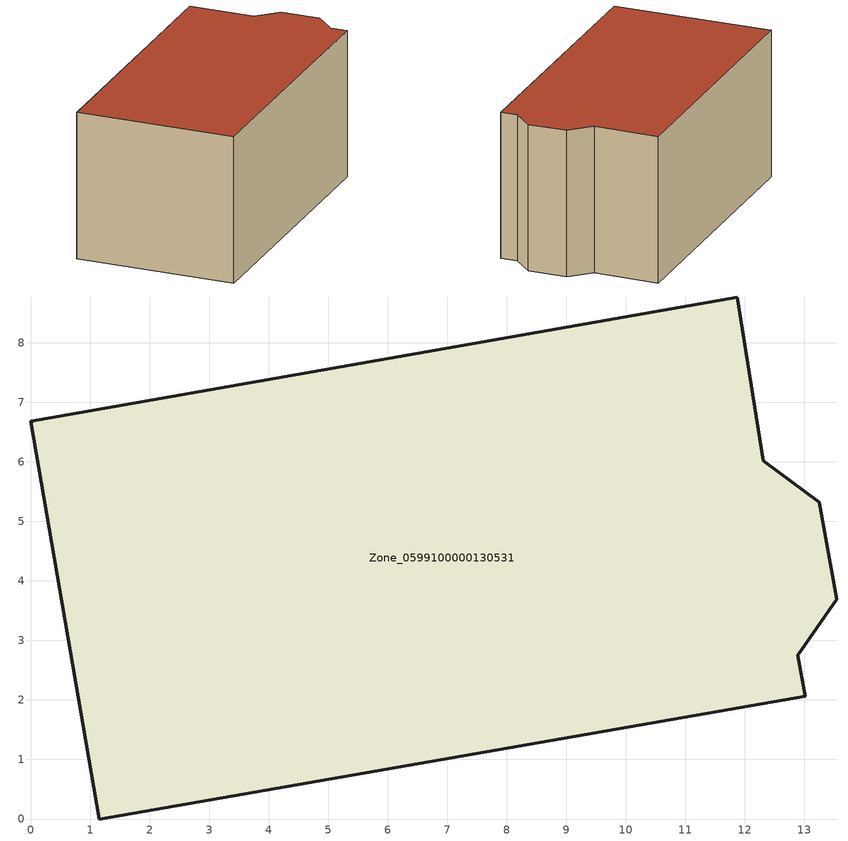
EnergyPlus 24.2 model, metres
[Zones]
Zone_0599100000130531
 floor ground (C_G): 0,6.68 11.87,8.77 12.31,6.02 13.25,5.32 13.54,3.69 12.89,2.75 13.01,2.06 1.15,0 z0
 wall outside (C_F): 1.15,0 13.01,2.06 12.89,2.75 13.54,3.69 13.25,5.32 12.31,6.02 11.87,8.77 0,6.68 1.15,0 z0:6.33
 roof outside (C_R): 11.87,8.77 0,6.68 1.15,0 13.01,2.06 12.89,2.75 13.54,3.69 13.25,5.32 12.31,6.02 z6.33
[BUILDING]
Pand.0599100000130531: North Axis=0; Terrain=City; Loads Convergence Tolerance Value=0.04; Temperature Convergence Tolerance Value=0.4; Solar Distribution=FullExterior; Maximum Number of Warmup Days=25; Minimum Number of Warmup Days=1
[Site:Location]
Rotterdam.The.Hague.AP_ZH_NLD Design_Conditions: Latitude=51.96; Longitude=4.45; Time Zone=1; Elevation=-4.5
[SITE:GROUNDTEMPERATURE:BUILDINGSURFACE]
18, 18, 18, 18, 18, 18, 18, 18, 18, 18, 18, 18
[MATERIAL] Thermal Absorptance=0.9; Solar Absorptance=0.7; Visible Absorptance=0.7
Name | Roughness | Thickness | Conductivity | Density | Specific Heat
G.D.1965 | MediumSmooth | 0.15 | 1 | 540 | 1210
F.D.1965 | Rough | 0.3 | 0.857143 | 1920 | 840
R.D.1965 | MediumRough | 0.2 | 0.08 | 1500 | 1000
[CONSTRUCTION]
C_G: G.D.1965
C_F: F.D.1965
C_R: R.D.1965
[ZONE]
Zone_0599100000130531: Type=1; Multiplier=1; Ceiling Height=Autocalculate; Volume=Autocalculate; Floor Area=autocalculate; Part of Total Floor Area=Yes
[ZONEINFILTRATION:DESIGNFLOWRATE]
Infil_Zone_0599100000130531: Zone or ZoneList or Space or SpaceList=Zone_0599100000130531; Schedule=AlwaysOn; Design Flow Rate Calculation Method=Flow/Area; Flow Rate per Floor Area=0.0042; Constant Term Coefficient=1; Temperature Term Coefficient=0; Velocity Term Coefficient=0; Velocity Squared Term Coefficient=0
[HVACTEMPLATE:ZONE:IDEALLOADSAIRSYSTEM]
Zone_0599100000130531: Maximum Heating Supply Air Temperature=50; Minimum Cooling Supply Air Temperature=13; Maximum Heating Supply Air Humidity Ratio=0.0156; Minimum Cooling Supply Air Humidity Ratio=0.0077; Heating Limit=NoLimit; Cooling Limit=NoLimit; Dehumidification Control Type=ConstantSensibleHeatRatio; Cooling Sensible Heat Ratio=0.7; Dehumidification Setpoint=60; Humidification Control Type=None; Humidification Setpoint=30; Outdoor Air Method=None; Outdoor Air Flow Rate per Person=0.00944; Outdoor Air Flow Rate per Zone Floor Area=0; Outdoor Air Flow Rate per Zone=0; Demand Controlled Ventilation Type=None; Outdoor Air Economizer Type=NoEconomizer; Heat Recovery Type=None; Sensible Heat Recovery Effectiveness=0.7; Latent Heat Recovery Effectiveness=0.65
[ZONECONTROL:THERMOSTAT]
ThermostatControl_Zone_0599100000130531: Zone or ZoneList=Zone_0599100000130531; Control Type Schedule=DualSetpointControlType; Control 1=Thermostat_Zone_0599100000130531; Temperature Difference Between Cutout And Setpoint=0
[THERMOSTATSETPOINT:DUALSETPOINT]
Thermostat_Zone_0599100000130531: Heating Setpoint Temperature Schedule=HeatingSetpoint_Zone_0599100000130531; Cooling Setpoint Temperature Schedule=CoolingSetpoint_Zone_0599100000130531
[SCHEDULE:COMPACT]
HeatingSetpoint_Zone_0599100000130531: Through: 12/31, For: AllDays, Until: 24:00, 21
CoolingSetpoint_Zone_0599100000130531: Through: 12/31, For: AllDays, Until: 24:00, 24
DualSetpointControlType: Through: 12/31, For: AllDays, Until: 24:00, 4
AlwaysOn: Through: 12/31, For: AllDays, Until: 24:00, 1
